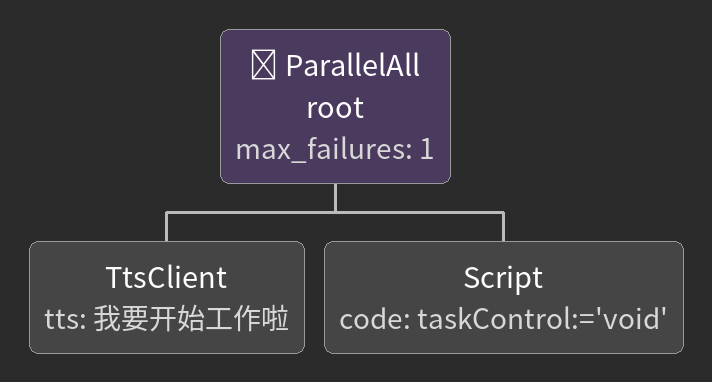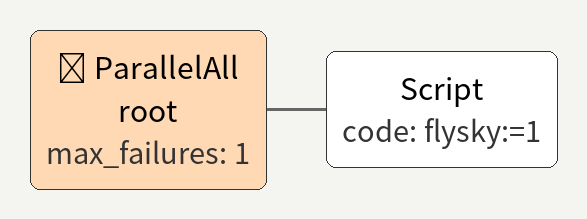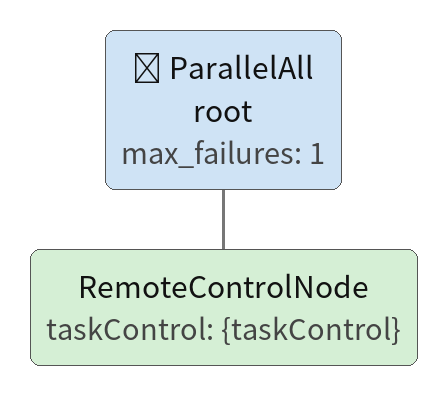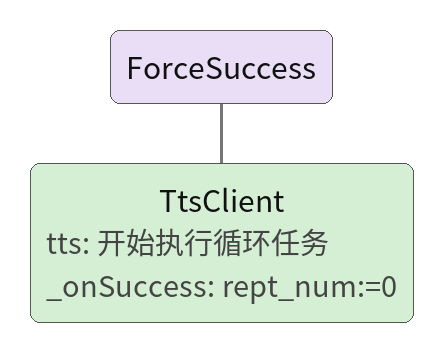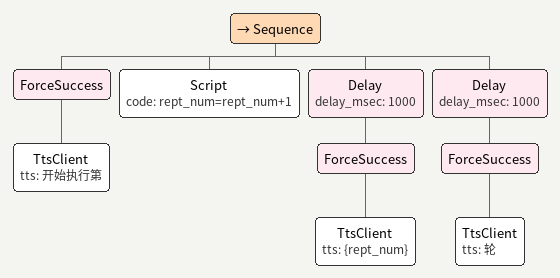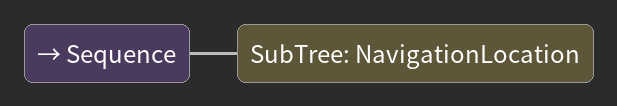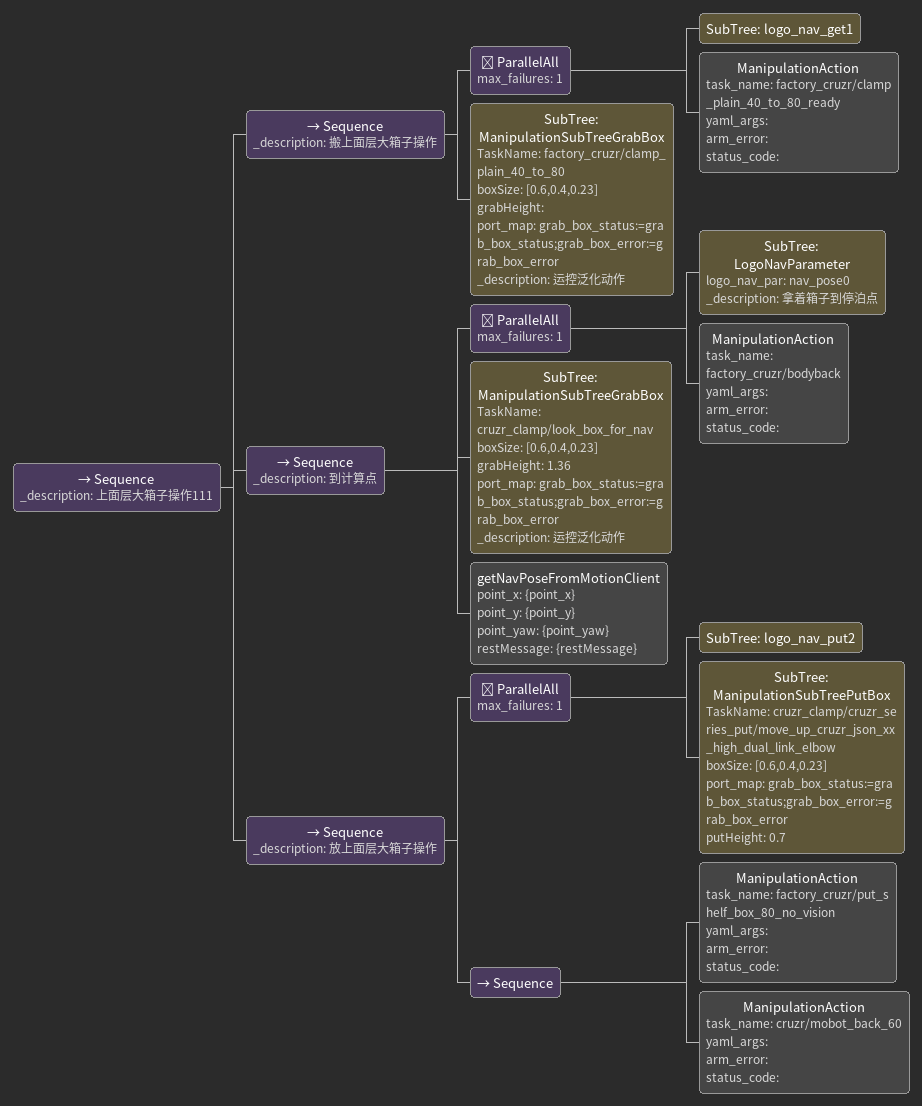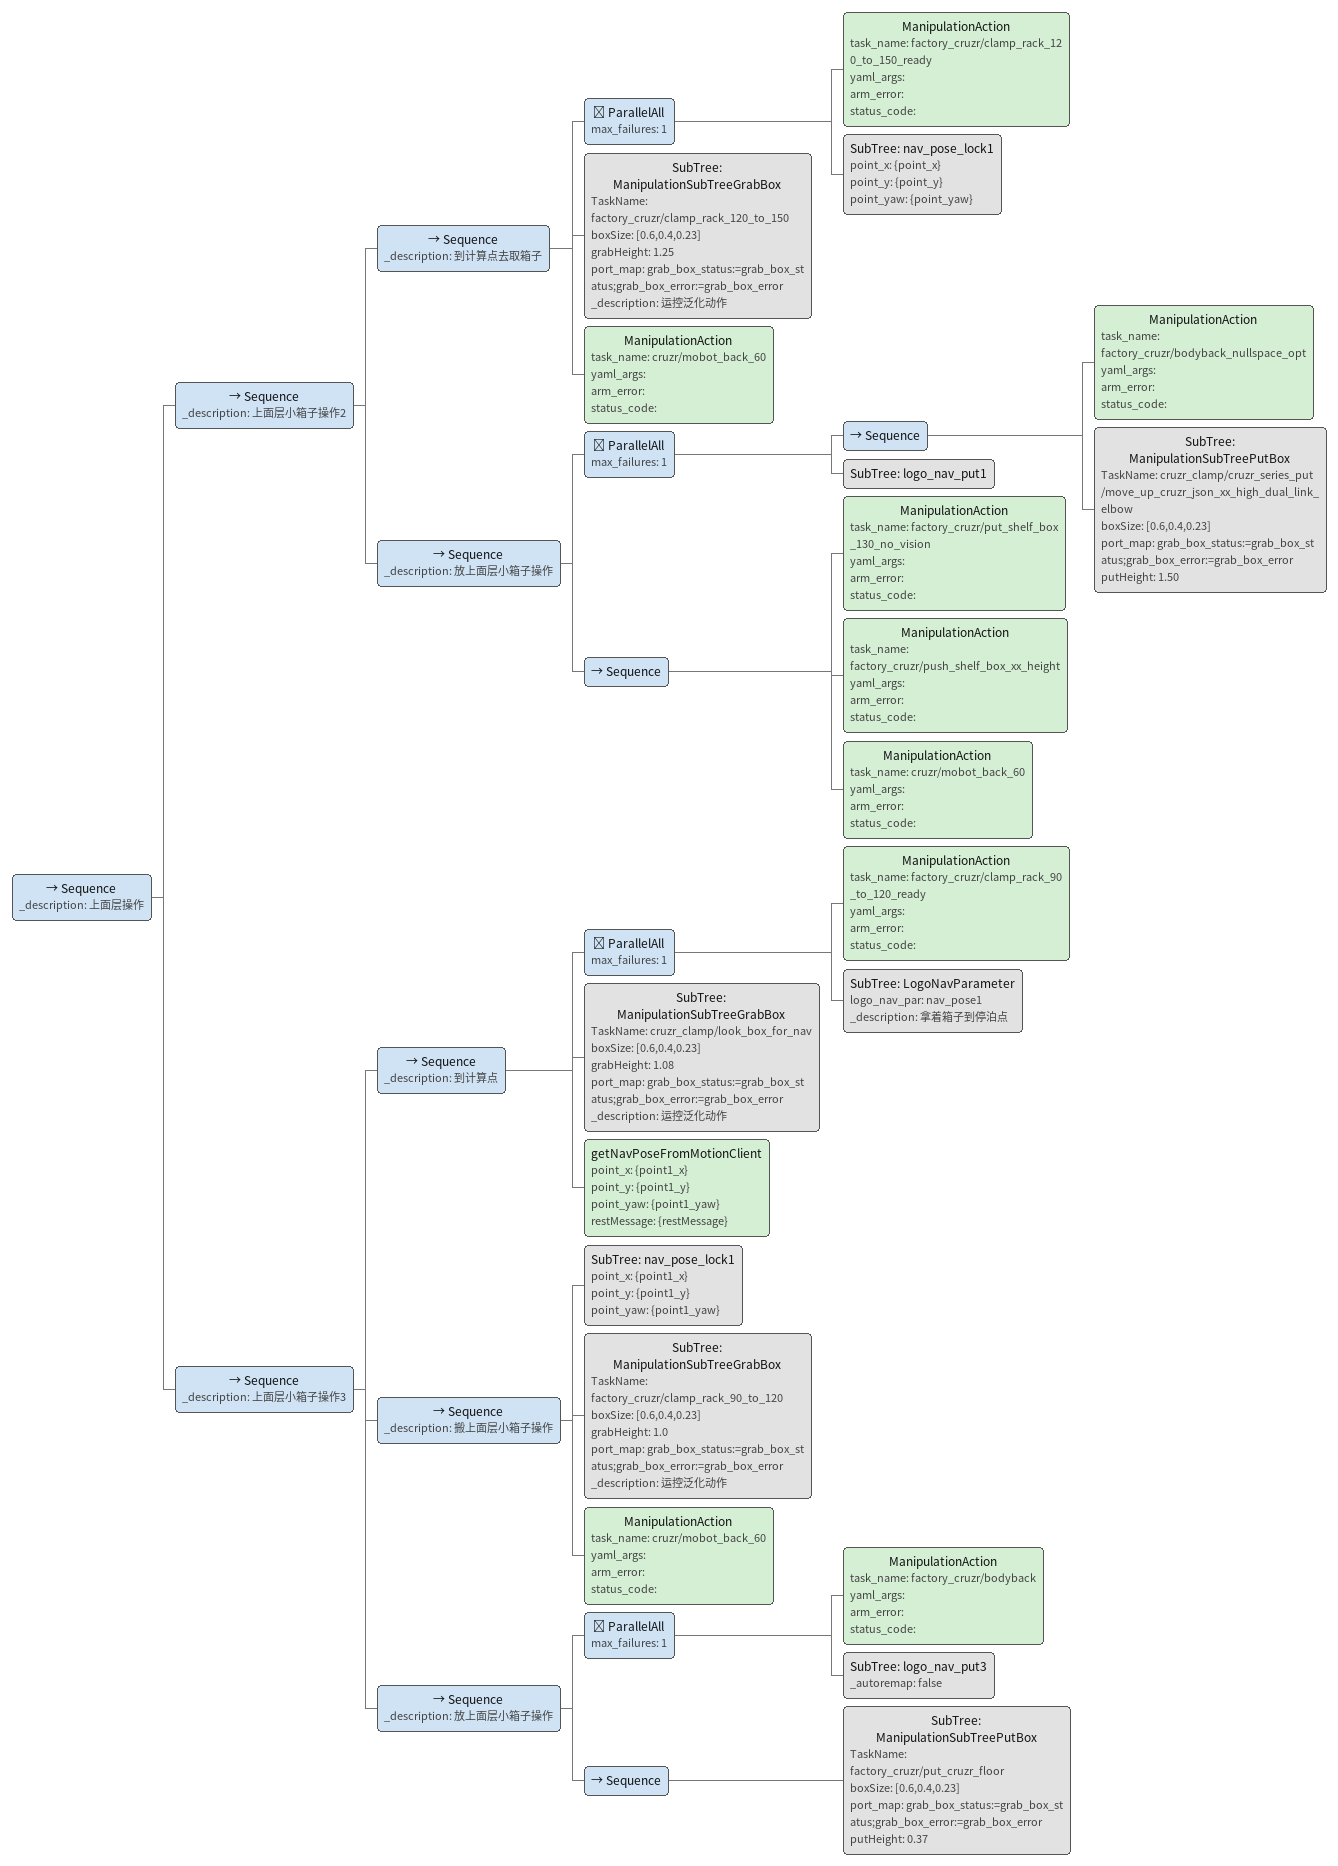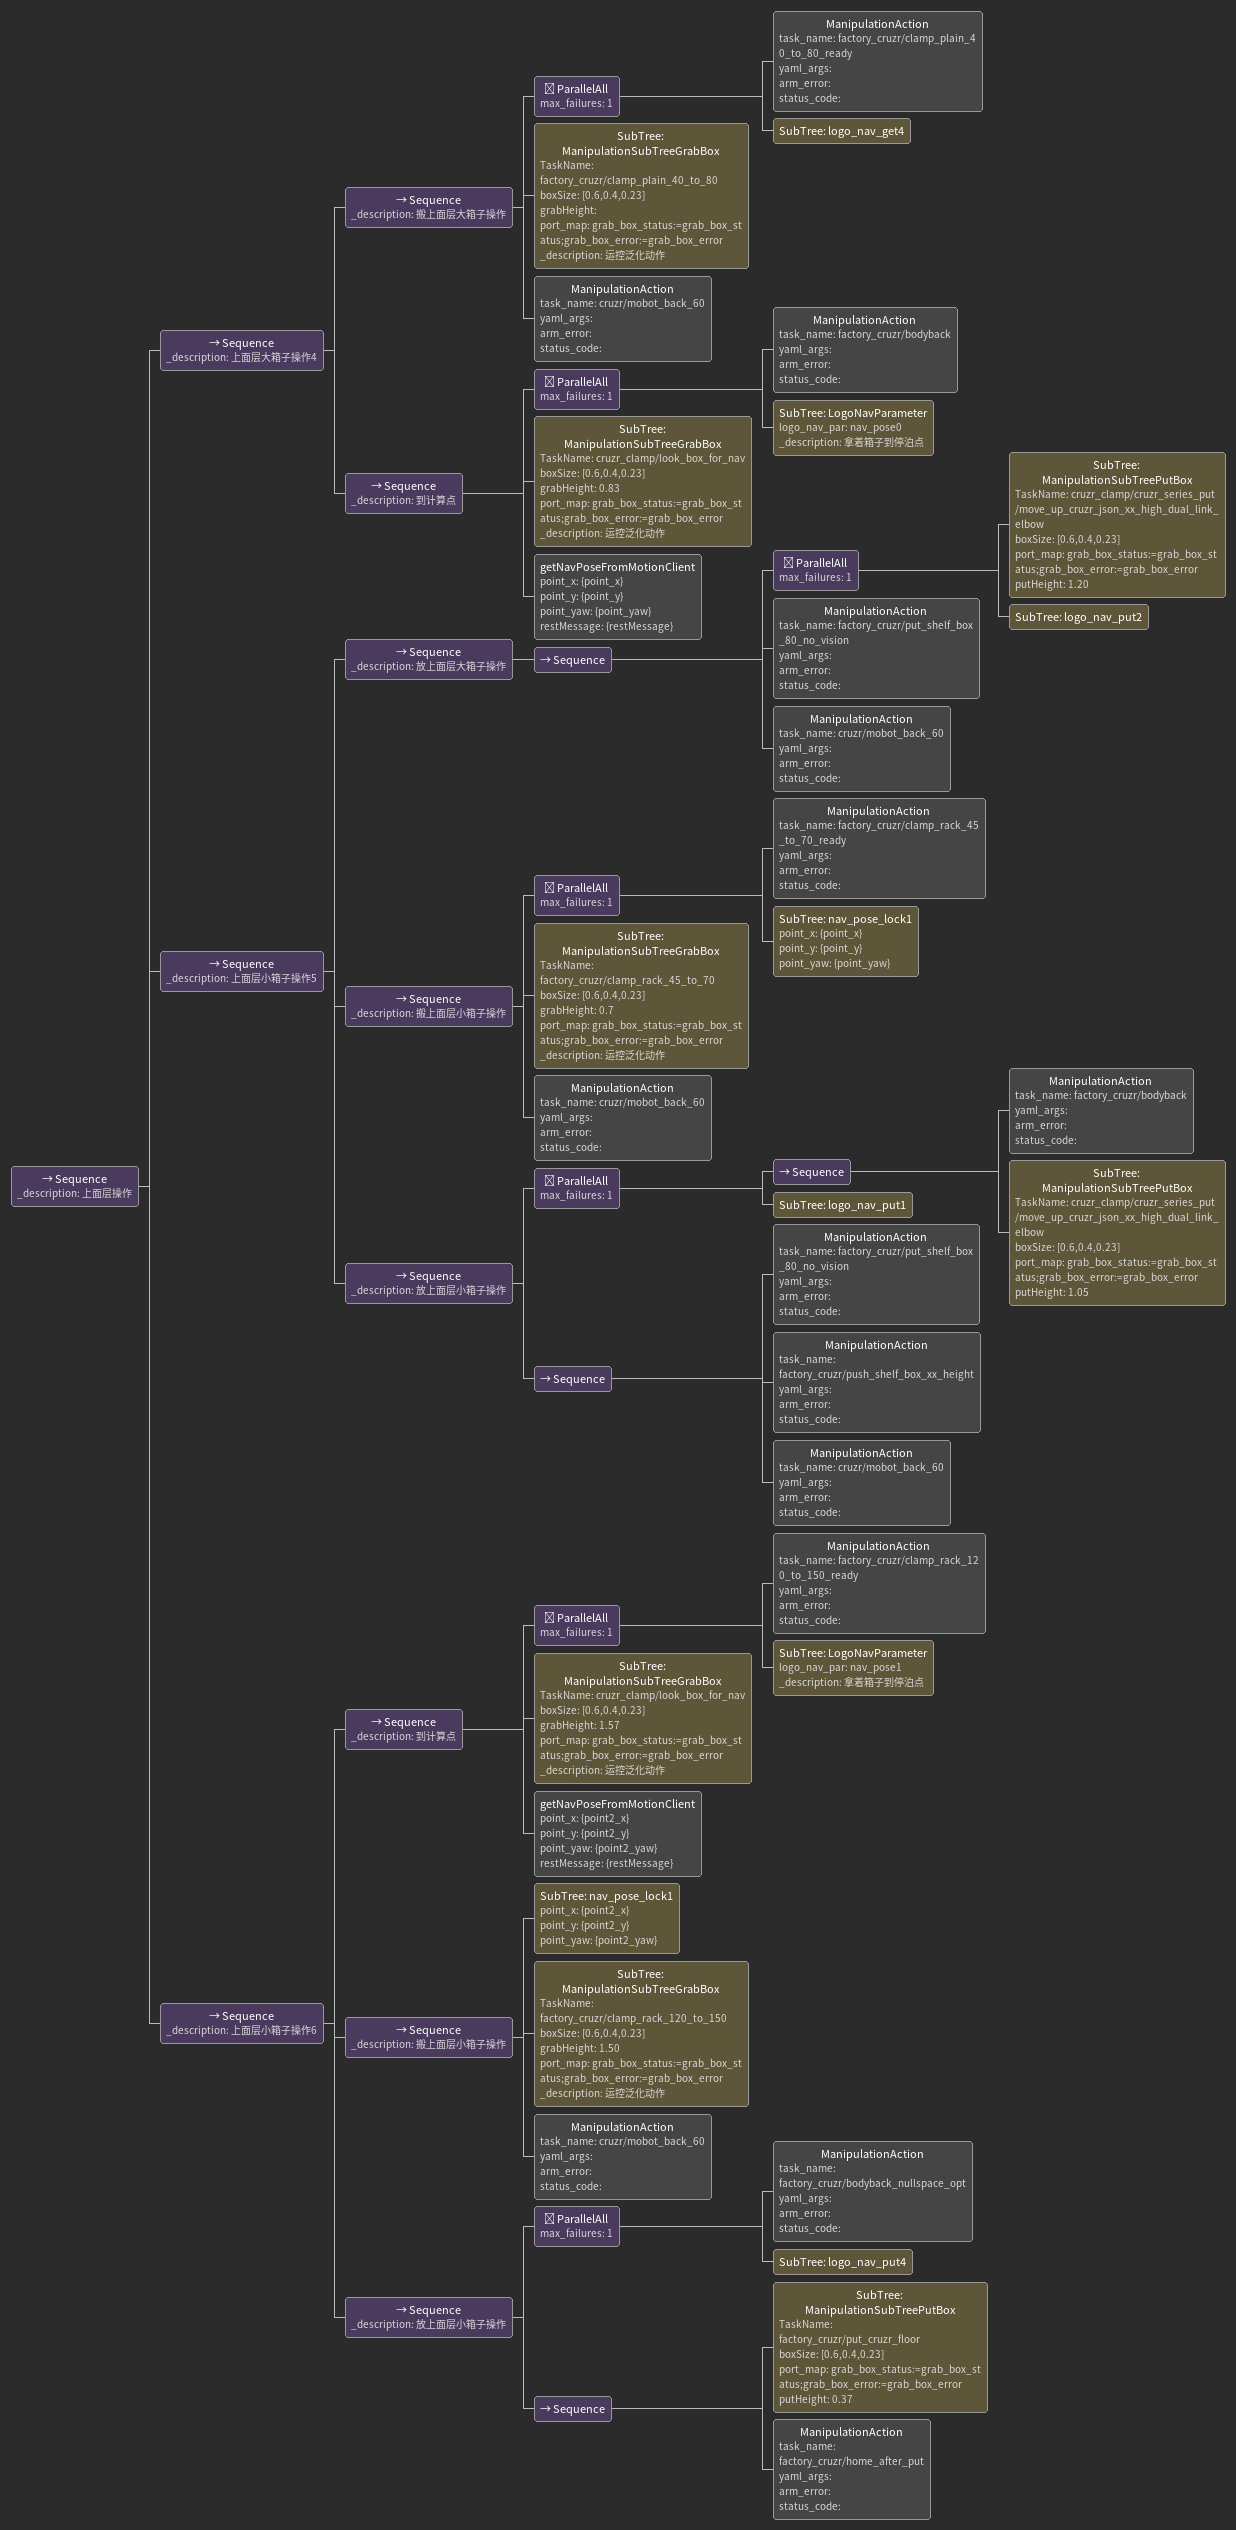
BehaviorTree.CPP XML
<ParallelAll name="root" max_failures="1">
  <TtsClient tts="我要开始工作啦"/>
  <Script code=" taskControl:='void'"/>
</ParallelAll>

<ParallelAll name="root" max_failures="1">
  <Script code=" flysky:=1"/>
</ParallelAll>

<ParallelAll name="root" max_failures="1">
  <RemoteControlNode taskControl="{taskControl}"/>
</ParallelAll>

<ForceSuccess>
  <TtsClient tts="开始执行循环任务" _onSuccess="rept_num:=0"/>
</ForceSuccess>

<Sequence>
  <ForceSuccess>
    <TtsClient tts="开始执行第"/>
  </ForceSuccess>
  <Script code="rept_num=rept_num+1"/>
  <Delay delay_msec="1000">
    <ForceSuccess>
      <TtsClient tts="{rept_num}"/>
    </ForceSuccess>
  </Delay>
  <Delay delay_msec="1000">
    <ForceSuccess>
      <TtsClient tts="轮"/>
    </ForceSuccess>
  </Delay>
</Sequence>

<Sequence>
  <SubTree ID="NavigationLocation"/>
</Sequence>

<Sequence _description="上面层大箱子操作111">
  <Sequence _description="搬上面层大箱子操作">
    <ParallelAll max_failures="1">
      <SubTree ID="logo_nav_get1"/>
      <ManipulationAction task_name="factory_cruzr/clamp_plain_40_to_80_ready" yaml_args="" arm_error="" status_code=""/>
    </ParallelAll>
    <SubTree ID="ManipulationSubTreeGrabBox" TaskName="factory_cruzr/clamp_plain_40_to_80" boxSize="[0.6,0.4,0.23]" grabHeight="" port_map="grab_box_status:=grab_box_status;grab_box_error:=grab_box_error" _description="运控泛化动作"/>
  </Sequence>
  <Sequence _description="到计算点">
    <ParallelAll max_failures="1">
      <SubTree ID="LogoNavParameter" logo_nav_par="nav_pose0" _description="拿着箱子到停泊点"/>
      <ManipulationAction task_name="factory_cruzr/bodyback" yaml_args="" arm_error="" status_code=""/>
    </ParallelAll>
    <SubTree ID="ManipulationSubTreeGrabBox" TaskName="cruzr_clamp/look_box_for_nav" boxSize="[0.6,0.4,0.23]" grabHeight="1.36" port_map="grab_box_status:=grab_box_status;grab_box_error:=grab_box_error" _description="运控泛化动作"/>
    <getNavPoseFromMotionClient point_x="{point_x}" point_y="{point_y}" point_yaw="{point_yaw}" restMessage="{restMessage}"/>
  </Sequence>
  <Sequence _description="放上面层大箱子操作">
    <ParallelAll max_failures="1">
      <SubTree ID="logo_nav_put2"/>
      <SubTree ID="ManipulationSubTreePutBox" TaskName="cruzr_clamp/cruzr_series_put/move_up_cruzr_json_xx_high_dual_link_elbow" boxSize="[0.6,0.4,0.23]" port_map="grab_box_status:=grab_box_status;grab_box_error:=grab_box_error" putHeight="0.7"/>
    </ParallelAll>
    <Sequence>
      <ManipulationAction task_name="factory_cruzr/put_shelf_box_80_no_vision" yaml_args="" arm_error="" status_code=""/>
      <ManipulationAction task_name="cruzr/mobot_back_60" yaml_args="" arm_error="" status_code=""/>
    </Sequence>
  </Sequence>
</Sequence>

<Sequence _description="上面层操作">
  <Sequence _description="上面层小箱子操作2">
    <Sequence _description="到计算点去取箱子">
      <ParallelAll max_failures="1">
        <ManipulationAction task_name="factory_cruzr/clamp_rack_120_to_150_ready" yaml_args="" arm_error="" status_code=""/>
        <SubTree ID="nav_pose_lock1" point_x="{point_x}" point_y="{point_y}" point_yaw="{point_yaw}"/>
      </ParallelAll>
      <SubTree ID="ManipulationSubTreeGrabBox" TaskName="factory_cruzr/clamp_rack_120_to_150" boxSize="[0.6,0.4,0.23]" grabHeight="1.25" port_map="grab_box_status:=grab_box_status;grab_box_error:=grab_box_error" _description="运控泛化动作"/>
      <ManipulationAction task_name="cruzr/mobot_back_60" yaml_args="" arm_error="" status_code=""/>
    </Sequence>
    <Sequence _description="放上面层小箱子操作">
      <ParallelAll max_failures="1">
        <Sequence>
          <ManipulationAction task_name="factory_cruzr/bodyback_nullspace_opt" yaml_args="" arm_error="" status_code=""/>
          <SubTree ID="ManipulationSubTreePutBox" TaskName="cruzr_clamp/cruzr_series_put/move_up_cruzr_json_xx_high_dual_link_elbow" boxSize="[0.6,0.4,0.23]" port_map="grab_box_status:=grab_box_status;grab_box_error:=grab_box_error" putHeight="1.50"/>
        </Sequence>
        <SubTree ID="logo_nav_put1"/>
      </ParallelAll>
      <Sequence>
        <ManipulationAction task_name="factory_cruzr/put_shelf_box_130_no_vision" yaml_args="" arm_error="" status_code=""/>
        <ManipulationAction task_name="factory_cruzr/push_shelf_box_xx_height" yaml_args="" arm_error="" status_code=""/>
        <ManipulationAction task_name="cruzr/mobot_back_60" yaml_args="" arm_error="" status_code=""/>
      </Sequence>
    </Sequence>
  </Sequence>
  <Sequence _description="上面层小箱子操作3">
    <Sequence _description="到计算点">
      <ParallelAll max_failures="1">
        <ManipulationAction task_name="factory_cruzr/clamp_rack_90_to_120_ready" yaml_args="" arm_error="" status_code=""/>
        <SubTree ID="LogoNavParameter" logo_nav_par="nav_pose1" _description="拿着箱子到停泊点"/>
      </ParallelAll>
      <SubTree ID="ManipulationSubTreeGrabBox" TaskName="cruzr_clamp/look_box_for_nav" boxSize="[0.6,0.4,0.23]" grabHeight="1.08" port_map="grab_box_status:=grab_box_status;grab_box_error:=grab_box_error" _description="运控泛化动作"/>
      <getNavPoseFromMotionClient point_x="{point1_x}" point_y="{point1_y}" point_yaw="{point1_yaw}" restMessage="{restMessage}"/>
    </Sequence>
    <Sequence _description="搬上面层小箱子操作">
      <SubTree ID="nav_pose_lock1" point_x="{point1_x}" point_y="{point1_y}" point_yaw="{point1_yaw}"/>
      <SubTree ID="ManipulationSubTreeGrabBox" TaskName="factory_cruzr/clamp_rack_90_to_120" boxSize="[0.6,0.4,0.23]" grabHeight="1.0" port_map="grab_box_status:=grab_box_status;grab_box_error:=grab_box_error" _description="运控泛化动作"/>
      <ManipulationAction task_name="cruzr/mobot_back_60" yaml_args="" arm_error="" status_code=""/>
    </Sequence>
    <Sequence _description="放上面层小箱子操作">
      <ParallelAll max_failures="1">
        <ManipulationAction task_name="factory_cruzr/bodyback" yaml_args="" arm_error="" status_code=""/>
        <SubTree ID="logo_nav_put3" _autoremap="false"/>
      </ParallelAll>
      <Sequence>
        <SubTree ID="ManipulationSubTreePutBox" TaskName="factory_cruzr/put_cruzr_floor" boxSize="[0.6,0.4,0.23]" port_map="grab_box_status:=grab_box_status;grab_box_error:=grab_box_error" putHeight="0.37"/>
      </Sequence>
    </Sequence>
  </Sequence>
</Sequence>

<Sequence _description="上面层操作">
  <Sequence _description="上面层大箱子操作4">
    <Sequence _description="搬上面层大箱子操作">
      <ParallelAll max_failures="1">
        <ManipulationAction task_name="factory_cruzr/clamp_plain_40_to_80_ready" yaml_args="" arm_error="" status_code=""/>
        <SubTree ID="logo_nav_get4"/>
      </ParallelAll>
      <SubTree ID="ManipulationSubTreeGrabBox" TaskName="factory_cruzr/clamp_plain_40_to_80" boxSize="[0.6,0.4,0.23]" grabHeight="" port_map="grab_box_status:=grab_box_status;grab_box_error:=grab_box_error" _description="运控泛化动作"/>
      <ManipulationAction task_name="cruzr/mobot_back_60" yaml_args="" arm_error="" status_code=""/>
    </Sequence>
    <Sequence _description="到计算点">
      <ParallelAll max_failures="1">
        <ManipulationAction task_name="factory_cruzr/bodyback" yaml_args="" arm_error="" status_code=""/>
        <SubTree ID="LogoNavParameter" logo_nav_par="nav_pose0" _description="拿着箱子到停泊点"/>
      </ParallelAll>
      <SubTree ID="ManipulationSubTreeGrabBox" TaskName="cruzr_clamp/look_box_for_nav" boxSize="[0.6,0.4,0.23]" grabHeight="0.83" port_map="grab_box_status:=grab_box_status;grab_box_error:=grab_box_error" _description="运控泛化动作"/>
      <getNavPoseFromMotionClient point_x="{point_x}" point_y="{point_y}" point_yaw="{point_yaw}" restMessage="{restMessage}"/>
    </Sequence>
  </Sequence>
  <Sequence _description="上面层小箱子操作5">
    <Sequence _description="放上面层大箱子操作">
      <Sequence>
        <ParallelAll max_failures="1">
          <SubTree ID="ManipulationSubTreePutBox" TaskName="cruzr_clamp/cruzr_series_put/move_up_cruzr_json_xx_high_dual_link_elbow" boxSize="[0.6,0.4,0.23]" port_map="grab_box_status:=grab_box_status;grab_box_error:=grab_box_error" putHeight="1.20"/>
          <SubTree ID="logo_nav_put2"/>
        </ParallelAll>
        <ManipulationAction task_name="factory_cruzr/put_shelf_box_80_no_vision" yaml_args="" arm_error="" status_code=""/>
        <ManipulationAction task_name="cruzr/mobot_back_60" yaml_args="" arm_error="" status_code=""/>
      </Sequence>
    </Sequence>
    <Sequence _description="搬上面层小箱子操作">
      <ParallelAll max_failures="1">
        <ManipulationAction task_name="factory_cruzr/clamp_rack_45_to_70_ready" yaml_args="" arm_error="" status_code=""/>
        <SubTree ID="nav_pose_lock1" point_x="{point_x}" point_y="{point_y}" point_yaw="{point_yaw}"/>
      </ParallelAll>
      <SubTree ID="ManipulationSubTreeGrabBox" TaskName="factory_cruzr/clamp_rack_45_to_70" boxSize="[0.6,0.4,0.23]" grabHeight="0.7" port_map="grab_box_status:=grab_box_status;grab_box_error:=grab_box_error" _description="运控泛化动作"/>
      <ManipulationAction task_name="cruzr/mobot_back_60" yaml_args="" arm_error="" status_code=""/>
    </Sequence>
    <Sequence _description="放上面层小箱子操作">
      <ParallelAll max_failures="1">
        <Sequence>
          <ManipulationAction task_name="factory_cruzr/bodyback" yaml_args="" arm_error="" status_code=""/>
          <SubTree ID="ManipulationSubTreePutBox" TaskName="cruzr_clamp/cruzr_series_put/move_up_cruzr_json_xx_high_dual_link_elbow" boxSize="[0.6,0.4,0.23]" port_map="grab_box_status:=grab_box_status;grab_box_error:=grab_box_error" putHeight="1.05"/>
        </Sequence>
        <SubTree ID="logo_nav_put1"/>
      </ParallelAll>
      <Sequence>
        <ManipulationAction task_name="factory_cruzr/put_shelf_box_80_no_vision" yaml_args="" arm_error="" status_code=""/>
        <ManipulationAction task_name="factory_cruzr/push_shelf_box_xx_height" yaml_args="" arm_error="" status_code=""/>
        <ManipulationAction task_name="cruzr/mobot_back_60" yaml_args="" arm_error="" status_code=""/>
      </Sequence>
    </Sequence>
  </Sequence>
  <Sequence _description="上面层小箱子操作6">
    <Sequence _description="到计算点">
      <ParallelAll max_failures="1">
        <ManipulationAction task_name="factory_cruzr/clamp_rack_120_to_150_ready" yaml_args="" arm_error="" status_code=""/>
        <SubTree ID="LogoNavParameter" logo_nav_par="nav_pose1" _description="拿着箱子到停泊点"/>
      </ParallelAll>
      <SubTree ID="ManipulationSubTreeGrabBox" TaskName="cruzr_clamp/look_box_for_nav" boxSize="[0.6,0.4,0.23]" grabHeight="1.57" port_map="grab_box_status:=grab_box_status;grab_box_error:=grab_box_error" _description="运控泛化动作"/>
      <getNavPoseFromMotionClient point_x="{point2_x}" point_y="{point2_y}" point_yaw="{point2_yaw}" restMessage="{restMessage}"/>
    </Sequence>
    <Sequence _description="搬上面层小箱子操作">
      <SubTree ID="nav_pose_lock1" point_x="{point2_x}" point_y="{point2_y}" point_yaw="{point2_yaw}"/>
      <SubTree ID="ManipulationSubTreeGrabBox" TaskName="factory_cruzr/clamp_rack_120_to_150" boxSize="[0.6,0.4,0.23]" grabHeight="1.50" port_map="grab_box_status:=grab_box_status;grab_box_error:=grab_box_error" _description="运控泛化动作"/>
      <ManipulationAction task_name="cruzr/mobot_back_60" yaml_args="" arm_error="" status_code=""/>
    </Sequence>
    <Sequence _description="放上面层小箱子操作">
      <ParallelAll max_failures="1">
        <ManipulationAction task_name="factory_cruzr/bodyback_nullspace_opt" yaml_args="" arm_error="" status_code=""/>
        <SubTree ID="logo_nav_put4"/>
      </ParallelAll>
      <Sequence>
        <SubTree ID="ManipulationSubTreePutBox" TaskName="factory_cruzr/put_cruzr_floor" boxSize="[0.6,0.4,0.23]" port_map="grab_box_status:=grab_box_status;grab_box_error:=grab_box_error" putHeight="0.37"/>
        <ManipulationAction task_name="factory_cruzr/home_after_put" yaml_args="" arm_error="" status_code=""/>
      </Sequence>
    </Sequence>
  </Sequence>
</Sequence>
